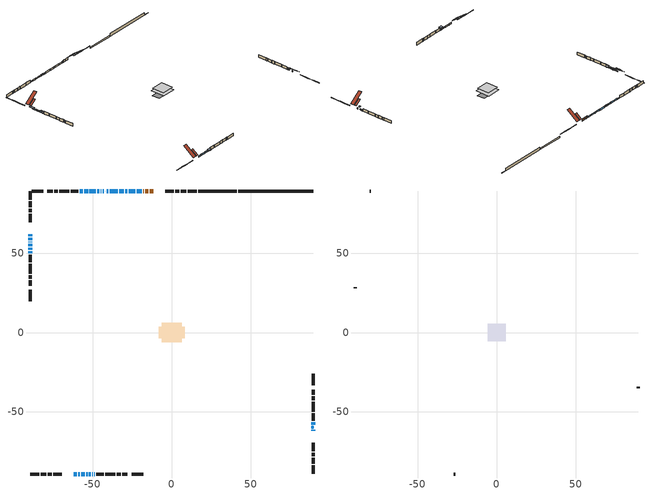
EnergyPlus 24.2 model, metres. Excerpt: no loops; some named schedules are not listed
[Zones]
conditioned space
 floor outside (Floor1 construction): -1.37,-1.37 -1.37,1.37 1.37,1.37 1.37,-1.37 z1.83
 floor adiabatic (Floor3 construction): -2.84,-2.84 -2.84,2.84 2.84,2.84 2.84,-2.84 z1.83
 floor adiabatic (AdiabaticFloorConstruction): -6.3,-6.3 -6.3,6.3 6.3,6.3 6.3,-6.3 z1.83
 floor foundation (Slab1 construction): -8.28,-3.59 -8.28,3.59 8.28,3.59 8.28,-3.59 z-0.61
 floor foundation (Slab2 construction): -4.08,-1.98 -4.08,1.98 4.08,1.98 4.08,-1.98 z-0.67
 wall outside (RimJoist1 construction): 15.74,89.3 10.16,89.3 / -89.3,-89.3 -83.72,-89.3 / -89.3,89.3 -89.3,83.72 / 89.3,-89.3 89.3,-83.72 z1.83:2.13
 wall outside (RimJoist2 construction): 9.23,89.3 5.61,89.3 / -82.79,-89.3 -79.17,-89.3 / -89.3,82.79 -89.3,79.17 / 89.3,-82.79 89.3,-79.17 z1.83:2.13
 wall outside (RimJoist3 construction): 4.68,89.3 2.25,89.3 / -78.24,-89.3 -75.81,-89.3 / -89.3,78.24 -89.3,75.81 / 89.3,-78.24 89.3,-75.81 z1.83:2.13
 wall outside (RimJoist4 construction): 1.32,89.3 -4.09,89.3 / -74.88,-89.3 -69.47,-89.3 / -89.3,74.88 -89.3,69.47 / 89.3,-74.88 89.3,-69.47 z1.83:2.13
 wall outside (AdiabaticWallConstruction 1): -11.6,89.3 -14,89.3 / -14.93,89.3 -16.59,89.3 / -17.52,89.3 -18.14,89.3 z1.83:3.86
 wall outside (AdiabaticWallConstruction): 89.3,-61.96 89.3,-61.24 / -19.07,89.3 -22.24,89.3 / -23.17,89.3 -27.17,89.3 / -28.09,89.3 -29.33,89.3 / -30.26,89.3 -33.24,89.3 / -34.17,89.3 -39.09,89.3 / -40.02,89.3 -40.94,89.3 / -41.86,89.3 -42.11,89.3 / -43.04,89.3 -43.58,89.3 / -61.96,-89.3 -59.93,-89.3 / -59.01,-89.3 -58.2,-89.3 / -57.27,-89.3 -54.97,-89.3 / -54.05,-89.3 -53.16,-89.3 / -52.23,-89.3 -50.99,-89.3 / -89.3,59.76 -89.3,58.28 / -44.51,89.3 -44.76,89.3 / -45.69,89.3 -47.13,89.3 / -48.06,89.3 -51.93,89.3 / -52.85,89.3 -55.14,89.3 / -89.3,57.35 -89.3,57.06 / -89.3,53.43 -89.3,52.09 / -56.07,89.3 -58,89.3 z1.83:3.05; -89.3,61.96 -89.3,60.69 z1.83:2.24; 89.3,-58.24 89.3,-56.51 / -50.07,-89.3 -49.73,-89.3 / -48.81,-89.3 -48.47,-89.3 z1.83:2.75; -89.3,56.13 -89.3,54.36 z1.83:2.39; -89.3,51.17 -89.3,50.02 z1.83:2.29
 wall outside (Wall1 construction): -58.93,89.3 -63.62,89.3 / -47.55,-89.3 -42.85,-89.3 / -89.3,49.09 -89.3,44.4 / 89.3,-55.59 89.3,-50.89 z1.83:4.27
 wall outside (Wall2 construction): -64.55,89.3 -70.91,89.3 / -41.92,-89.3 -35.56,-89.3 / -89.3,43.47 -89.3,37.11 / 89.3,-49.96 89.3,-43.6 z1.83:4.27
 wall outside (Wall3 construction): -71.84,89.3 -74.19,89.3 / -34.63,-89.3 -32.29,-89.3 / -89.3,36.18 -89.3,33.83 / 89.3,-42.67 89.3,-40.33 z1.83:4.27
 wall outside (Wall4 construction): -75.11,89.3 -78.45,89.3 / -31.36,-89.3 -28.02,-89.3 / -89.3,32.91 -89.3,29.57 / 89.3,-39.4 89.3,-36.06 z1.83:4.27
 wall outside (Wall6 construction): -81.15,89.3 -88.37,89.3 / -25.32,-89.3 -18.1,-89.3 / -89.3,26.87 -89.3,19.65 / 89.3,-33.36 89.3,-26.14 z1.83:4.27
 wall foundation (FoundationWall1 construction): 41.83,89.3,-0.61 41.83,89.3,1.83 84.55,89.3,1.83 84.55,89.3,-0.42 89.3,89.3,-0.42 89.3,89.3,-0.61
 wall foundation (FoundationWall2 construction): 40.9,89.3 16.67,89.3 z-0.67:0.53
 window (WindowConstruction): 89.3,-61.96 89.3,-61.24 z1.83:3.05
 window (WindowConstruction 8): -19.07,89.3 -22.24,89.3 z1.83:3.05
 window (WindowConstruction 9): -23.17,89.3 -27.17,89.3 z1.83:3.05
 window (WindowConstruction 10): -28.1,89.3 -29.33,89.3 z1.83:3.05
 window (WindowConstruction 11): -30.26,89.3 -33.24,89.3 z1.83:3.05
 window (WindowConstruction 12): -34.17,89.3 -39.09,89.3 z1.83:3.05
 window (WindowConstruction 13): -40.02,89.3 -40.94,89.3 z1.83:3.05
 window (WindowConstruction 1): -41.87,89.3 -42.11,89.3 z1.83:3.05
 window (WindowConstruction 14): -43.04,89.3 -43.58,89.3 z1.83:3.05
 window (WindowConstruction 15): -61.96,-89.3 -59.93,-89.3 z1.83:3.05
 window (WindowConstruction 16): -59,-89.3 -58.2,-89.3 z1.83:3.05
 window (WindowConstruction 17): -57.27,-89.3 -54.97,-89.3 z1.83:3.05
 window (WindowConstruction 18): -54.04,-89.3 -53.16,-89.3 z1.83:3.05
 window (WindowConstruction 19): -52.23,-89.3 -50.99,-89.3 z1.83:3.05
 window (WindowConstruction 20): -89.3,61.96 -89.3,60.69 z1.83:2.24
 window (WindowConstruction 21): -89.3,59.76 -89.3,58.28 z1.83:3.05
 window (WindowConstruction 2): -44.51,89.3 -44.76,89.3 z1.83:3.05
 window (WindowConstruction 27): -45.69,89.3 -47.13,89.3 z1.83:3.05
 window (WindowConstruction 23): 89.3,-58.24 89.3,-56.51 z1.83:2.74
 window (WindowConstruction 24): -48.06,89.3 -51.93,89.3 z1.83:3.05
 window (WindowConstruction 25): -52.85,89.3 -55.14,89.3 z1.83:3.05
 window (WindowConstruction 26): -89.3,57.35 -89.3,57.06 z1.83:3.05
 window (WindowConstruction 3): -50.06,-89.3 -49.73,-89.3 z1.83:2.74
 window (WindowConstruction 4): -48.81,-89.3 -48.48,-89.3 z1.83:2.74
 window (WindowConstruction 5): -89.3,56.13 -89.3,54.36 z1.83:2.39
 window (WindowConstruction 6): -89.3,53.43 -89.3,52.09 z1.83:3.05
 window (WindowConstruction 7): -89.3,51.16 -89.3,50.02 z1.83:2.29
 window (WindowConstruction 22): -56.07,89.3 -58,89.3 z1.83:3.05
 door (Door): -11.6,89.3 -14,89.3 z1.83:3.86
 door (Door 1): -14.93,89.3 -16.59,89.3 z1.83:3.86
 door (Door 2): -17.52,89.3 -18.14,89.3 z1.83:3.86
 ceiling adiabatic (AdiabaticFloorConstruction): 6.3,-6.3 6.3,6.3 -6.3,6.3 -6.3,-6.3 z1.83
 roof outside (Roof2 construction): -10.67,89.3,4.27 -10.67,84.25,8.06 -9.09,84.25,8.06 -9.09,89.3,4.27; -62.89,-89.3,4.27 -62.89,-84.25,8.06 -64.47,-84.25,8.06 -64.47,-89.3,4.27; -89.3,62.89,4.27 -84.25,62.89,8.06 -84.25,64.47,8.06 -89.3,64.47,4.27; 89.3,-62.89,4.27 84.25,-62.89,8.06 84.25,-64.47,8.06 89.3,-64.47,4.27
 roof outside (AdiabaticRoofConstruction): 89.3,-59.17,4.27 88.39,-59.17,4.95 88.39,-60.31,4.95 89.3,-60.31,4.27
 skylight (SkylightConstruction): 89.3,-59.17,4.27 88.39,-59.17,4.95 88.39,-60.31,4.95 89.3,-60.31,4.27
attic - vented
 floor to conditioned space (Floor2 construction Reversed): -5.61,-5.61 -5.61,5.61 5.61,5.61 5.61,-5.61 z4.27
 wall outside (Wall5 construction): -79.38,89.3 -80.23,89.3 / -27.09,-89.3 -26.25,-89.3 / -89.3,28.64 -89.3,27.79 / 89.3,-35.13 89.3,-34.29 z1.83:4.27
 roof outside (Roof1 construction): -8.16,89.3,4.27 -8.16,79.25,11.81 -5.02,79.25,11.81 -5.02,89.3,4.27; -65.4,-89.3,4.27 -65.4,-79.25,11.81 -68.54,-79.25,11.81 -68.54,-89.3,4.27; -89.3,65.4,4.27 -79.25,65.4,11.81 -79.25,68.54,11.81 -89.3,68.54,4.27; 89.3,-65.4,4.27 79.25,-65.4,11.81 79.25,-68.54,11.81 89.3,-68.54,4.27
shading: -89.3,59.17 -89.3,63.48 -90.82,63.48 -90.82,59.17 z3.76; 89.3,-56.22 89.3,-58.54 89.91,-58.54 89.91,-56.22 z3.04; -48.52,-89.3 -51.28,-89.3 -51.28,-91.13 -48.52,-91.13 z3.96; -48.18,-89.3 -49.1,-89.3 -49.1,-91.13 -48.18,-91.13 z3.04; -89.3,53.75 -89.3,56.74 -89.91,56.74 -89.91,53.75 z3; -89.3,48.5 -89.3,52.69 -89.91,52.69 -89.91,48.5 z3.81
[Building]
Building 1: Terrain=Suburbs
[Site:Location]
Vancouver Intl AP_BC: Latitude {deg}=49.19; Longitude {deg}=-123.18; Time Zone {hr}=-8; Elevation {m}=4; Keep Site Location Information=Yes
[Site:GroundTemperature:Shallow]
8.06451, 6.96315, 6.87495, 7.3976, 9.49575, 11.5841, 13.3946, 14.5416, 14.639, 13.7062, 11.9418, 9.91751
[Site:WaterMainsTemperature]
Calculation Method=Schedule; Temperature Schedule=mains temperature schedule
[Material] Roughness=Rough; Thermal Absorptance=0.9
Name | Thickness {m} | Conductivity {W/m-K} | Density {kg/m3} | Specific Heat {J/kg-K} | Solar Absorptance | Visible Absorptance
asphalt or fiberglass shingles | 0.00635 | 0.162714 | 1121.4 | 1465.45 | 0.4 | 0.4
asphalt or fiberglass shingles 1 | 0.00635 | 0.162714 | 1121.4 | 1465.45 | 0.7 | 0.7
ceiling loosefill ins | 0.169333 | 0.0480833 | 16.02 | 1046.75 | 0.7 | 0.7
ceiling stud and cavity | 0.1397 | 0.181134 | 65.682 | 1177.47 | 0.7 | 0.7
concrete 4.0 in. | 0.1016 | 1.803125 | 2242.8 | 837.4 | 0.7 | 0.7
concrete 8.0 in. | 0.2032 | 1.803125 | 2242.8 | 837.4 | 0.7 | 0.7
door material | 0.04445 | 0.188738 | 512.64 | 1214.23 | 0.7 | 0.7
exterior vertical ins | 0.0416097 | 0.029427 | 32.04 | 1214.23 | 0.7 | 0.7
exterior vertical ins 1 | 0.0039382 | 0.029427 | 32.04 | 1214.23 | 0.7 | 0.7
floor covering | 0.0127 | 0.0433444 | 54.468 | 1339.84 | 0.6 | 0.6
floor covering 1 | 0.0127 | 9.015625 | 54.468 | 1339.84 | 0.6 | 0.6
floor rigid ins; roof rigid ins | 0.051816 | 0.029427 | 32.04 | 1214.23 | 0.7 | 0.7
floor rigid ins 1; roof rigid ins 1; wall rigid ins | 0.512978 | 0.029427 | 32.04 | 1214.23 | 0.7 | 0.7
floor stud and cavity | 0.1397 | 0.0954497 | 92.3553 | 1139.71 | 0.7 | 0.7
floor stud and cavity 1 | 0.0889 | 0.233522 | 50.32683 | 1063.81 | 0.7 | 0.7
floor stud and cavity 2 | 0.1397 | 1.75129 | 37.0049 | 1207.88 | 0.7 | 0.7
furniture material conditioned space 1 | 0.1524 | 0.115458 | 640.8 | 1214.23 | 0.6 | 0.6
gypsum board | 0.0127 | 0.160291 | 801 | 837.4 | 0.6 | 0.6
gypsum board 1 | 0.00254 | 0.160291 | 801 | 837.4 | 0.6 | 0.6
gypsum board 2 | 0.0127 | 0.160291 | 801 | 837.4 | 0.7 | 0.7
osb sheathing 0.5 in. | 0.0127 | 0.115458 | 512.64 | 1214.23 | 0.7 | 0.7
osb sheathing 0.75 in. | 0.01905 | 0.115458 | 512.64 | 1214.23 | 0.7 | 0.7
osb sheathing 2.0 in. | 0.0508 | 0.115458 | 512.64 | 1214.23 | 0.7 | 0.7
rim joist stud and cavity | 0.0508 | 0.0310355 | 125.044 | 1163.47 | 0.6 | 0.6
rim joist stud and cavity 1 | 0.0508 | 0.0281854 | 125.044 | 1163.47 | 0.6 | 0.6
rim joist stud and cavity 2 | 0.0508 | 0.290081 | 50.32683 | 1063.81 | 0.6 | 0.6
rim joist stud and cavity 3 | 0.0508 | 0.271007 | 50.32683 | 1063.81 | 0.6 | 0.6
roof stud and cavity | 0.2032 | 0.170575 | 78.34581 | 1123.46 | 0.7 | 0.7
roof stud and cavity 1 | 0.18415 | 1.78689 | 37.0049 | 1207.88 | 0.6 | 0.6
wall stud and cavity | 0.1397 | 0.100302 | 139.0536 | 1170.24 | 0.7 | 0.7
wall stud and cavity 1 | 0.1397 | 0.10224 | 139.0536 | 1170.24 | 0.7 | 0.7
wall stud and cavity 2 | 0.1397 | 0.0912985 | 139.0536 | 1170.24 | 0.7 | 0.7
wall stud and cavity 3 | 0.1397 | 0.092577 | 139.0536 | 1170.24 | 0.7 | 0.7
wall stud and cavity 4 | 0.0889 | 6.9971 | 50.32683 | 1063.81 | 0.6 | 0.6
wall stud and cavity 5 | 0.0889 | 0.49837 | 6.31874 | 1174.65 | 0.7 | 0.7
wall stud and cavity 6 | 0.0889 | 0.380278 | 52.3479 | 1209.89 | 0.7 | 0.7
wall stud and cavity 7 | 0.0889 | 0.391764 | 83.0341 | 1211.67 | 0.7 | 0.7
wood siding | 0.0254 | 0.102417 | 544.68 | 1172.36 | 0.4 | 0.4
wood siding 1 | 0.00254 | 0.102417 | 544.68 | 1172.36 | 0.4 | 0.4
wood siding 2; wood siding 3; wood siding 4 | 0.0254 | 0.102417 | 544.68 | 1172.36 | 0.7 | 0.7
[WindowMaterial:SimpleGlazingSystem]
Name | U-Factor {W/m2-K} | Solar Heat Gain Coefficient
SkylightMaterial | 3.22738 | 0.7023
WindowMaterial | 2.77257 | 0.51
WindowMaterial 1 | 2.731118 | 0.53
WindowMaterial 10 | 2.78903 | 0.69
WindowMaterial 11 | 2.76859 | 0.51
WindowMaterial 12 | 2.75269 | 0.42
WindowMaterial 13 | 5.82733 | 0.77
WindowMaterial 14 | 2.95767 | 0.57
WindowMaterial 15 | 5.90285 | 0.78
WindowMaterial 16 | 5.55195 | 0.72
WindowMaterial 17 | 2.76064 | 0.45
WindowMaterial 18 | 2.78279 | 0.67
WindowMaterial 19 | 2.949721 | 0.64
WindowMaterial 2 | 2.74588 | 0.38
WindowMaterial 20 | 4.048414 | 0.69
WindowMaterial 21 | 3.88773 | 0.69
WindowMaterial 22 | 3.37841 | 0.71
WindowMaterial 23 | 5.39637 | 0.6
WindowMaterial 24 | 2.97981 | 0.61
WindowMaterial 3 | 2.77541 | 0.53
WindowMaterial 4 | 2.78052 | 0.67
WindowMaterial 5 | 2.76291 | 0.47
WindowMaterial 6 | 2.779381 | 0.66
WindowMaterial 7 | 2.79301 | 0.71
WindowMaterial 8 | 2.765186 | 0.61
WindowMaterial 9 | 2.790737 | 0.7
[Construction]
AdiabaticFloorConstruction: floor stud and cavity 2, floor rigid ins 1, osb sheathing 0.75 in., floor covering
AdiabaticRoofConstruction: asphalt or fiberglass shingles 1, roof rigid ins 1, osb sheathing 0.75 in., roof stud and cavity 1
AdiabaticWallConstruction: wood siding 3, wall rigid ins, wall stud and cavity 6, gypsum board
AdiabaticWallConstruction 1: wood siding 4, wall rigid ins, wall stud and cavity 6, gypsum board
Door; Door 1; Door 2: door material
Floor1 construction: floor stud and cavity, floor rigid ins, osb sheathing 0.75 in., floor covering
Floor2 construction Reversed: gypsum board, ceiling stud and cavity, ceiling loosefill ins
Floor3 construction: floor stud and cavity 1, floor covering 1
FoundationWall1 construction; FoundationWall2 construction: concrete 8.0 in., gypsum board 2
furniture construction conditioned space 1: furniture material conditioned space 1
PartitionWallConstruction: gypsum board, wall stud and cavity 7, gypsum board
RimJoist1 construction: wood siding 2, osb sheathing 2.0 in., rim joist stud and cavity
RimJoist2 construction: wood siding 2, osb sheathing 2.0 in., rim joist stud and cavity 1
RimJoist3 construction: wood siding 2, rim joist stud and cavity 2
RimJoist4 construction: wood siding 2, rim joist stud and cavity 3
Roof1 construction: asphalt or fiberglass shingles
Roof2 construction: asphalt or fiberglass shingles, roof rigid ins, osb sheathing 0.75 in., roof stud and cavity, gypsum board
SkylightConstruction: SkylightMaterial
Slab1 construction; Slab2 construction: concrete 4.0 in.
Wall1 construction: wood siding, osb sheathing 0.5 in., wall stud and cavity, gypsum board
Wall2 construction: wood siding, osb sheathing 0.5 in., wall stud and cavity 1, gypsum board
Wall3 construction: wood siding, osb sheathing 0.5 in., wall stud and cavity 2, gypsum board
Wall4 construction: wood siding, osb sheathing 0.5 in., wall stud and cavity 3, gypsum board
Wall5 construction: wood siding 1, wall stud and cavity 4
Wall6 construction: wood siding 1, wall stud and cavity 5, gypsum board 1
WindowConstruction: WindowMaterial
WindowConstruction 1; WindowConstruction 3: WindowMaterial 1
WindowConstruction 10; WindowConstruction 19: WindowMaterial 8
WindowConstruction 11: WindowMaterial 9
WindowConstruction 12: WindowMaterial 10
WindowConstruction 13: WindowMaterial 11
WindowConstruction 14: WindowMaterial 12
WindowConstruction 15: WindowMaterial 13
WindowConstruction 16: WindowMaterial 14
WindowConstruction 17: WindowMaterial 15
WindowConstruction 18: WindowMaterial 16
WindowConstruction 2; WindowConstruction 4: WindowMaterial 2
WindowConstruction 20: WindowMaterial 17
WindowConstruction 21: WindowMaterial 18
WindowConstruction 22: WindowMaterial 19
WindowConstruction 23: WindowMaterial 20
WindowConstruction 24: WindowMaterial 21
WindowConstruction 25: WindowMaterial 22
WindowConstruction 26: WindowMaterial 23
WindowConstruction 27: WindowMaterial 24
WindowConstruction 5: WindowMaterial 3
WindowConstruction 6: WindowMaterial 4
WindowConstruction 7: WindowMaterial 5
WindowConstruction 8: WindowMaterial 6
WindowConstruction 9: WindowMaterial 7
[Zone] Multiplier=1; Part of Total Floor Area=Yes
Name | Volume {m3}
attic - vented | 143.629
conditioned space | 827.9
[Space]
Name | Zone | Volume {m3}
attic - vented 1 | attic - vented | 143.629
conditioned space 1 | conditioned space | 827.9
[ZoneInfiltration:EffectiveLeakageArea]
infil attic - vented 1: Zone or Space=attic - vented 1; Schedule=Always On Discrete; Effective Air Leakage Area {cm2}=5213.77; Stack Coefficient=0.000693719; Wind Coefficient=1.77956e-05
[ZoneMixing]
whole house fan mix: Zone or Space=attic - vented; Schedule=Always On Continuous; Design Flow Rate Calculation Method=Flow/Zone; Design Flow Rate {m3/s}=0; Source Zone or Space=conditioned space
[SurfaceProperty:ExposedFoundationPerimeter] Exposed Perimeter Calculation Method=TotalExposedPerimeter
Name | Total Exposed Perimeter {m}
Slab1 | 47.473
Slab2 | 24.232
[InternalMass] Zone or ZoneList=conditioned space; Space or SpaceList=conditioned space 1
Name | Construction | Surface Area {m2}
furniture mass conditioned space 1 | furniture construction conditioned space 1 | 139.968
partition wall mass | PartitionWallConstruction | 317.61
[Lights]
interior lighting: Zone or ZoneList or Space or SpaceList=conditioned space 1; Schedule=interior lighting schedule; Design Level Calculation Method=LightingLevel; Lighting Level {W}=343.2; Return Air Fraction=0; Fraction Radiant=0.6; Fraction Visible=0.2; Fraction Replaceable=1
[People]
occupants: Zone or ZoneList or Space or SpaceList=conditioned space 1; Number of People Schedule=occupants schedule; Number of People Calculation Method=People; Number of People=3; Fraction Radiant=0.314171; Sensible Heat Fraction=0.56303; Activity Level Schedule=occupants activity schedule; Carbon Dioxide Generation Rate {m3/s-W}=0; Enable ASHRAE 55 Comfort Warnings=No; Mean Radiant Temperature Calculation Type=EnclosureAveraged
[ElectricEquipment] Zone or ZoneList or Space or SpaceList=conditioned space 1; Design Level Calculation Method=EquipmentLevel
Name | Schedule | Design Level {W} | Fraction Latent | Fraction Radiant | Fraction Lost
clothes dryer | clothes dryer schedule | 140.772 | 0.015 | 0.081 | 0.85
clothes washer | clothes washer schedule | 32.1985 | 0.03 | 0.162 | 0.7
cooking range | cooking range schedule | 215.147 | 0.08 | 0.432 | 0.2
dishwasher | dishwasher schedule | 66.8632 | 0.3 | 0.18 | 0.4
fridge | fridge schedule | 72.9452 | 0 | 0.6 | 0
mech vent bath fan 0 | mech vent bath fan 0 schedule | 25.1 | 0 | 0 | 1
mech vent bath fan 1 | mech vent bath fan 1 schedule | 25.1 | 0 | 0 | 1
mech vent house fan | mech vent house fan schedule | 0 | 0 | 0 | 1
mech vent house fan cfis | mech vent house fan cfis schedule | 0 | 0 | 0 | 0
mech vent range fan 0 | mech vent range fan 0 schedule | 57 | 0 | 0 | 1
misc plug loads | misc plug loads schedule | 494.7 | 0.045 | 0.513 | 0.1
whole house fan | Always On Discrete | 0 | 0 | 0 | 1
[OtherEquipment] Zone or ZoneList or Space or SpaceList=conditioned space 1; Design Level Calculation Method=EquipmentLevel
Name | Fuel Type | Schedule | Design Level {W} | Fraction Latent | Fraction Radiant | Fraction Lost
clothes dryer 1 | Electricity | clothes dryer schedule | 0 | 0.015 | 0.081 | 0.85
cooking range 1 | Electricity | cooking range schedule | 0 | 0.08 | 0.432 | 0.2
general water use latent | None | general water use schedule | 62.594 | 1 | 0 | 0
general water use sensible | None | general water use schedule | -61.6891 | 0 | 0.6 | 0
mech vent house fan latent load | None | Always On Discrete | 0 | 1 | 0 | 0
mech vent house fan sensible load | None | Always On Discrete | 0 | 0 | 0 | 0
water heater energy adjustment1 | NaturalGas | Always On Discrete | 0.01 | 0 | 0 | 1
[ZoneInfiltration:DesignFlowRate] Zone or ZoneList or Space or SpaceList=conditioned space 1; Schedule=Always On Discrete; Design Flow Rate Calculation Method=Flow/Zone; Design Flow Rate {m3/s}=0
infil flow; natural vent flow; whole house fan flow
[Foundation:Kiva] Initial Indoor Air Temperature {C}=18; Wall Depth Below Slab {m}=0.2032; Custom Block X Position 1 {m}=0.2159; Custom Block Z Position 1 {m}=0
Name | Wall Height Above Grade {m} | Custom Block Material Name 1 | Custom Block Depth 1 {m}
Foundation Kiva 1 | 1.82999 | exterior vertical ins | 2.43998
Foundation Kiva 2 | 0.529986 | exterior vertical ins 1 | 1.2
[Foundation:Kiva:Settings]
Soil Conductivity {W/m-K}=0.849921; Soil Density {kg/m3}=1842.3; Soil Specific Heat {J/kg-K}=418.7; Ground Solar Absorptivity=0.9; Ground Thermal Absorptivity=0.9; Ground Surface Roughness {m}=0.03; Far-Field Width {m}=40; Deep-Ground Boundary Condition=ZeroFlux; Deep-Ground Depth {m}=40; Minimum Cell Dimension {m}=0.2; Maximum Cell Growth Coefficient=3; Simulation Timestep=Timestep
[Exterior:Lights]
exterior lighting: Schedule=exterior lighting schedule; Design Level {W}=75.6
[Schedule:Constant]
Name | Hourly Value
Always On Continuous; mech vent house fan schedule; mech vent house fan cfis schedule; Always On Discrete | 1
occupants activity schedule | 117.228
fridge schedule | 0
[Schedule:Week:Daily]
interior lighting schedule Week Rule - Jan1-Jan27: interior lighting schedule day, interior lighting schedule day, interior lighting schedule day, interior lighting schedule day, interior lighting schedule day, interior lighting schedule day, interior lighting schedule day, interior lighting schedule default day, interior lighting schedule default day, interior lighting schedule default day, interior lighting schedule default day, interior lighting schedule default day
interior lighting schedule Week Rule - Jan28-Feb3: interior lighting schedule day, interior lighting schedule day, interior lighting schedule day, interior lighting schedule day, interior lighting schedule day 1, interior lighting schedule day 1, interior lighting schedule day 1, interior lighting schedule default day, interior lighting schedule default day, interior lighting schedule default day, interior lighting schedule default day, interior lighting schedule default day
interior lighting schedule Week Rule - Feb4-Feb24: interior lighting schedule day 1, interior lighting schedule day 1, interior lighting schedule day 1, interior lighting schedule day 1, interior lighting schedule day 1, interior lighting schedule day 1, interior lighting schedule day 1, interior lighting schedule default day, interior lighting schedule default day, interior lighting schedule default day, interior lighting schedule default day, interior lighting schedule default day
interior lighting schedule Week Rule - Feb25-Mar3: interior lighting schedule day 1, interior lighting schedule day 1, interior lighting schedule day 1, interior lighting schedule day 1, interior lighting schedule day 2, interior lighting schedule day 2, interior lighting schedule day 2, interior lighting schedule default day, interior lighting schedule default day, interior lighting schedule default day, interior lighting schedule default day, interior lighting schedule default day
interior lighting schedule Week Rule - Mar4-Mar31: interior lighting schedule day 2, interior lighting schedule day 2, interior lighting schedule day 2, interior lighting schedule day 2, interior lighting schedule day 2, interior lighting schedule day 2, interior lighting schedule day 2, interior lighting schedule default day, interior lighting schedule default day, interior lighting schedule default day, interior lighting schedule default day, interior lighting schedule default day
interior lighting schedule Week Rule - Apr1-Apr28: interior lighting schedule day 3, interior lighting schedule day 3, interior lighting schedule day 3, interior lighting schedule day 3, interior lighting schedule day 3, interior lighting schedule day 3, interior lighting schedule day 3, interior lighting schedule default day, interior lighting schedule default day, interior lighting schedule default day, interior lighting schedule default day, interior lighting schedule default day
interior lighting schedule Week Rule - Apr29-May5: interior lighting schedule day 3, interior lighting schedule day 3, interior lighting schedule day 4, interior lighting schedule day 4, interior lighting schedule day 4, interior lighting schedule day 4, interior lighting schedule day 4, interior lighting schedule default day, interior lighting schedule default day, interior lighting schedule default day, interior lighting schedule default day, interior lighting schedule default day
interior lighting schedule Week Rule - May6-May26: interior lighting schedule day 4, interior lighting schedule day 4, interior lighting schedule day 4, interior lighting schedule day 4, interior lighting schedule day 4, interior lighting schedule day 4, interior lighting schedule day 4, interior lighting schedule default day, interior lighting schedule default day, interior lighting schedule default day, interior lighting schedule default day, interior lighting schedule default day
interior lighting schedule Week Rule - May27-Jun2: interior lighting schedule day 4, interior lighting schedule day 4, interior lighting schedule day 4, interior lighting schedule day 4, interior lighting schedule day 4, interior lighting schedule day 5, interior lighting schedule day 5, interior lighting schedule default day, interior lighting schedule default day, interior lighting schedule default day, interior lighting schedule default day, interior lighting schedule default day
interior lighting schedule Week Rule - Jun3-Jun30: interior lighting schedule day 5, interior lighting schedule day 5, interior lighting schedule day 5, interior lighting schedule day 5, interior lighting schedule day 5, interior lighting schedule day 5, interior lighting schedule day 5, interior lighting schedule default day, interior lighting schedule default day, interior lighting schedule default day, interior lighting schedule default day, interior lighting schedule default day
interior lighting schedule Week Rule - Jul1-Jul28: interior lighting schedule day 6, interior lighting schedule day 6, interior lighting schedule day 6, interior lighting schedule day 6, interior lighting schedule day 6, interior lighting schedule day 6, interior lighting schedule day 6, interior lighting schedule default day, interior lighting schedule default day, interior lighting schedule default day, interior lighting schedule default day, interior lighting schedule default day
interior lighting schedule Week Rule - Jul29-Aug4: interior lighting schedule day 6, interior lighting schedule day 6, interior lighting schedule day 6, interior lighting schedule day 7, interior lighting schedule day 7, interior lighting schedule day 7, interior lighting schedule day 7, interior lighting schedule default day, interior lighting schedule default day, interior lighting schedule default day, interior lighting schedule default day, interior lighting schedule default day
interior lighting schedule Week Rule - Aug5-Aug25: interior lighting schedule day 7, interior lighting schedule day 7, interior lighting schedule day 7, interior lighting schedule day 7, interior lighting schedule day 7, interior lighting schedule day 7, interior lighting schedule day 7, interior lighting schedule default day, interior lighting schedule default day, interior lighting schedule default day, interior lighting schedule default day, interior lighting schedule default day
interior lighting schedule Week Rule - Aug26-Sep1: interior lighting schedule day 7, interior lighting schedule day 7, interior lighting schedule day 7, interior lighting schedule day 7, interior lighting schedule day 7, interior lighting schedule day 7, interior lighting schedule day 8, interior lighting schedule default day, interior lighting schedule default day, interior lighting schedule default day, interior lighting schedule default day, interior lighting schedule default day
interior lighting schedule Week Rule - Sep2-Sep29: interior lighting schedule day 8, interior lighting schedule day 8, interior lighting schedule day 8, interior lighting schedule day 8, interior lighting schedule day 8, interior lighting schedule day 8, interior lighting schedule day 8, interior lighting schedule default day, interior lighting schedule default day, interior lighting schedule default day, interior lighting schedule default day, interior lighting schedule default day
interior lighting schedule Week Rule - Sep30-Oct6: interior lighting schedule day 8, interior lighting schedule day 9, interior lighting schedule day 9, interior lighting schedule day 9, interior lighting schedule day 9, interior lighting schedule day 9, interior lighting schedule day 9, interior lighting schedule default day, interior lighting schedule default day, interior lighting schedule default day, interior lighting schedule default day, interior lighting schedule default day
interior lighting schedule Week Rule - Oct7-Oct27: interior lighting schedule day 9, interior lighting schedule day 9, interior lighting schedule day 9, interior lighting schedule day 9, interior lighting schedule day 9, interior lighting schedule day 9, interior lighting schedule day 9, interior lighting schedule default day, interior lighting schedule default day, interior lighting schedule default day, interior lighting schedule default day, interior lighting schedule default day
interior lighting schedule Week Rule - Oct28-Nov3: interior lighting schedule day 9, interior lighting schedule day 9, interior lighting schedule day 9, interior lighting schedule day 9, interior lighting schedule day 10, interior lighting schedule day 10, interior lighting schedule day 10, interior lighting schedule default day, interior lighting schedule default day, interior lighting schedule default day, interior lighting schedule default day, interior lighting schedule default day
interior lighting schedule Week Rule - Nov4-Nov24: interior lighting schedule day 10, interior lighting schedule day 10, interior lighting schedule day 10, interior lighting schedule day 10, interior lighting schedule day 10, interior lighting schedule day 10, interior lighting schedule day 10, interior lighting schedule default day, interior lighting schedule default day, interior lighting schedule default day, interior lighting schedule default day, interior lighting schedule default day
interior lighting schedule Week Rule - Nov25-Dec1: interior lighting schedule day 10, interior lighting schedule day 10, interior lighting schedule day 10, interior lighting schedule day 10, interior lighting schedule day 10, interior lighting schedule day 10, interior lighting schedule day 11, interior lighting schedule default day, interior lighting schedule default day, interior lighting schedule default day, interior lighting schedule default day, interior lighting schedule default day
interior lighting schedule Week Rule - Dec2-Dec31: interior lighting schedule day 11, interior lighting schedule day 11, interior lighting schedule day 11, interior lighting schedule day 11, interior lighting schedule day 11, interior lighting schedule day 11, interior lighting schedule day 11, interior lighting schedule default day, interior lighting schedule default day, interior lighting schedule default day, interior lighting schedule default day, interior lighting schedule default day
occupants schedule Week Rule - Jan1-Dec31: occupants schedule day, occupants schedule day, occupants schedule day, occupants schedule day, occupants schedule day, occupants schedule day, occupants schedule day, occupants schedule default day, occupants schedule default day, occupants schedule default day, occupants schedule default day, occupants schedule default day
clothes dryer schedule Week Rule - Jan1-Dec31: clothes dryer schedule day, clothes dryer schedule day, clothes dryer schedule day, clothes dryer schedule day, clothes dryer schedule day, clothes dryer schedule day, clothes dryer schedule day, clothes dryer schedule default day, clothes dryer schedule default day, clothes dryer schedule default day, clothes dryer schedule default day, clothes dryer schedule default day
clothes washer schedule Week Rule - Jan1-Dec31: clothes washer schedule day, clothes washer schedule day, clothes washer schedule day, clothes washer schedule day, clothes washer schedule day, clothes washer schedule day, clothes washer schedule day, clothes washer schedule default day, clothes washer schedule default day, clothes washer schedule default day, clothes washer schedule default day, clothes washer schedule default day
cooking range schedule Week Rule - Jan1-Dec31: cooking range schedule day, cooking range schedule day, cooking range schedule day, cooking range schedule day, cooking range schedule day, cooking range schedule day, cooking range schedule day, cooking range schedule default day, cooking range schedule default day, cooking range schedule default day, cooking range schedule default day, cooking range schedule default day
dishwasher schedule Week Rule - Jan1-Dec31: dishwasher schedule day, dishwasher schedule day, dishwasher schedule day, dishwasher schedule day, dishwasher schedule day, dishwasher schedule day, dishwasher schedule day, dishwasher schedule default day, dishwasher schedule default day, dishwasher schedule default day, dishwasher schedule default day, dishwasher schedule default day
mech vent bath fan 0 schedule Week Rule - Jan1-Dec31: mech vent bath fan 0 schedule day, mech vent bath fan 0 schedule day, mech vent bath fan 0 schedule day, mech vent bath fan 0 schedule day, mech vent bath fan 0 schedule day, mech vent bath fan 0 schedule day, mech vent bath fan 0 schedule day, mech vent bath fan 0 schedule default day, mech vent bath fan 0 schedule default day, mech vent bath fan 0 schedule default day, mech vent bath fan 0 schedule default day, mech vent bath fan 0 schedule default day
[Schedule:Year]
interior lighting schedule: interior lighting schedule Week Rule - Jan1-Jan27, 1, 1, 1, 27, interior lighting schedule Week Rule - Jan28-Feb3, 1, 28, 2, 3, interior lighting schedule Week Rule - Feb4-Feb24, 2, 4, 2, 24, interior lighting schedule Week Rule - Feb25-Mar3, 2, 25, 3, 3, interior lighting schedule Week Rule - Mar4-Mar31, 3, 4, 3, 31, interior lighting schedule Week Rule - Apr1-Apr28, 4, 1, 4, 28, interior lighting schedule Week Rule - Apr29-May5, 4, 29, 5, 5, interior lighting schedule Week Rule - May6-May26, 5, 6, 5, 26, interior lighting schedule Week Rule - May27-Jun2, 5, 27, 6, 2, interior lighting schedule Week Rule - Jun3-Jun30, 6, 3, 6, 30, interior lighting schedule Week Rule - Jul1-Jul28, 7, 1, 7, 28, interior lighting schedule Week Rule - Jul29-Aug4, 7, 29, 8, 4, interior lighting schedule Week Rule - Aug5-Aug25, 8, 5, 8, 25, interior lighting schedule Week Rule - Aug26-Sep1, 8, 26, 9, 1, interior lighting schedule Week Rule - Sep2-Sep29, 9, 2, 9, 29, interior lighting schedule Week Rule - Sep30-Oct6, 9, 30, 10, 6, interior lighting schedule Week Rule - Oct7-Oct27, 10, 7, 10, 27, interior lighting schedule Week Rule - Oct28-Nov3, 10, 28, 11, 3, interior lighting schedule Week Rule - Nov4-Nov24, 11, 4, 11, 24, interior lighting schedule Week Rule - Nov25-Dec1, 11, 25, 12, 1, interior lighting schedule Week Rule - Dec2-Dec31, 12, 2, 12, 31
occupants schedule: occupants schedule Week Rule - Jan1-Dec31, 1, 1, 12, 31
clothes dryer schedule: clothes dryer schedule Week Rule - Jan1-Dec31, 1, 1, 12, 31
clothes washer schedule: clothes washer schedule Week Rule - Jan1-Dec31, 1, 1, 12, 31
cooking range schedule: cooking range schedule Week Rule - Jan1-Dec31, 1, 1, 12, 31
dishwasher schedule: dishwasher schedule Week Rule - Jan1-Dec31, 1, 1, 12, 31
mech vent bath fan 0 schedule: mech vent bath fan 0 schedule Week Rule - Jan1-Dec31, 1, 1, 12, 31
mech vent bath fan 1 schedule: mech vent bath fan 1 schedule Week Rule - Jan1-Dec31, 1, 1, 12, 31
mech vent range fan 0 schedule: mech vent range fan 0 schedule Week Rule - Jan1-Dec31, 1, 1, 12, 31
misc plug loads schedule: misc plug loads schedule Week Rule - Jan1-Dec31, 1, 1, 12, 31
general water use schedule: general water use schedule Week Rule - Jan1-Dec31, 1, 1, 12, 31
exterior lighting schedule: exterior lighting schedule Week Rule - Jan1-Jan27, 1, 1, 1, 27, exterior lighting schedule Week Rule - Jan28-Feb3, 1, 28, 2, 3, exterior lighting schedule Week Rule - Feb4-Feb24, 2, 4, 2, 24, exterior lighting schedule Week Rule - Feb25-Mar3, 2, 25, 3, 3, exterior lighting schedule Week Rule - Mar4-Mar31, 3, 4, 3, 31, exterior lighting schedule Week Rule - Apr1-Apr28, 4, 1, 4, 28, exterior lighting schedule Week Rule - Apr29-May5, 4, 29, 5, 5, exterior lighting schedule Week Rule - May6-May26, 5, 6, 5, 26, exterior lighting schedule Week Rule - May27-Jun2, 5, 27, 6, 2, exterior lighting schedule Week Rule - Jun3-Jun30, 6, 3, 6, 30, exterior lighting schedule Week Rule - Jul1-Jul28, 7, 1, 7, 28, exterior lighting schedule Week Rule - Jul29-Aug4, 7, 29, 8, 4, exterior lighting schedule Week Rule - Aug5-Aug25, 8, 5, 8, 25, exterior lighting schedule Week Rule - Aug26-Sep1, 8, 26, 9, 1, exterior lighting schedule Week Rule - Sep2-Sep29, 9, 2, 9, 29, exterior lighting schedule Week Rule - Sep30-Oct6, 9, 30, 10, 6, exterior lighting schedule Week Rule - Oct7-Oct27, 10, 7, 10, 27, exterior lighting schedule Week Rule - Oct28-Nov3, 10, 28, 11, 3, exterior lighting schedule Week Rule - Nov4-Nov24, 11, 4, 11, 24, exterior lighting schedule Week Rule - Nov25-Dec1, 11, 25, 12, 1, exterior lighting schedule Week Rule - Dec2-Dec31, 12, 2, 12, 31
[Schedule:Compact]
mains temperature schedule: Through: 01/01, For: AllDays, Until: 24:00, 11.375, Through: 01/02, For: AllDays, Until: 24:00, 11.3367, Through: 01/03, For: AllDays, Until: 24:00, 11.2994, Through: 01/04, For: AllDays, Until: 24:00, 11.2628, Through: 01/05, For: AllDays, Until: 24:00, 11.2267, Through: 01/06, For: AllDays, Until: 24:00, 11.1917, Through: 01/07, For: AllDays, Until: 24:00, 11.1578, Through: 01/08, For: AllDays, Until: 24:00, 11.1244, Through: 01/09, For: AllDays, Until: 24:00, 11.0917, Through: 01/10, For: AllDays, Until: 24:00, 11.06, Through: 01/11, For: AllDays, Until: 24:00, 11.0289, Through: 01/12, For: AllDays, Until: 24:00, 10.9989, Through: 01/13, For: AllDays, Until: 24:00, 10.97, Through: 01/14, For: AllDays, Until: 24:00, 10.9417, Through: 01/15, For: AllDays, Until: 24:00, 10.9139, Through: 01/16, For: AllDays, Until: 24:00, 10.8878, Through: 01/17, For: AllDays, Until: 24:00, 10.8622, Through: 01/18, For: AllDays, Until: 24:00, 10.8372, Through: 01/19, For: AllDays, Until: 24:00, 10.8133, Through: 01/20, For: AllDays, Until: 24:00, 10.7906, Through: 01/21, For: AllDays, Until: 24:00, 10.7683, Through: 01/22, For: AllDays, Until: 24:00, 10.7478, Through: 01/23, For: AllDays, Until: 24:00, 10.7272, Through: 01/24, For: AllDays, Until: 24:00, 10.7083, Through: 01/25, For: AllDays, Until: 24:00, 10.69, Through: 01/26, For: AllDays, Until: 24:00, 10.6728, Through: 01/27, For: AllDays, Until: 24:00, 10.6567, Through: 01/28, For: AllDays, Until: 24:00, 10.6411, Through: 01/29, For: AllDays, Until: 24:00, 10.6267, Through: 01/30, For: AllDays, Until: 24:00, 10.6133, Through: 01/31, For: AllDays, Until: 24:00, 10.6011, Through: 02/01, For: AllDays, Until: 24:00, 10.59, Through: 02/02, For: AllDays, Until: 24:00, 10.5794, Through: 02/03, For: AllDays, Until: 24:00, 10.57, Through: 02/04, For: AllDays, Until: 24:00, 10.5617, Through: 02/05, For: AllDays, Until: 24:00, 10.5539, Through: 02/06, For: AllDays, Until: 24:00, 10.5478, Through: 02/07, For: AllDays, Until: 24:00, 10.5422, Through: 02/08, For: AllDays, Until: 24:00, 10.5378, Through: 02/09, For: AllDays, Until: 24:00, 10.5339, Through: 02/10, For: AllDays, Until: 24:00, 10.5317, Through: 02/11, For: AllDays, Until: 24:00, 10.53, Through: 02/12, For: AllDays, Until: 24:00, 10.53, Through: 02/13, For: AllDays, Until: 24:00, 10.5306, Through: 02/14, For: AllDays, Until: 24:00, 10.5317, Through: 02/15, For: AllDays, Until: 24:00, 10.5344, Through: 02/16, For: AllDays, Until: 24:00, 10.5378, Through: 02/17, For: AllDays, Until: 24:00, 10.5428, Through: 02/18, For: AllDays, Until: 24:00, 10.5483, Through: 02/19, For: AllDays, Until: 24:00, 10.5544, Through: 02/20, For: AllDays, Until: 24:00, 10.5622, Through: 02/21, For: AllDays, Until: 24:00, 10.5706, Through: 02/22, For: AllDays, Until: 24:00, 10.5806, Through: 02/23, For: AllDays, Until: 24:00, 10.5911, Through: 02/24, For: AllDays, Until: 24:00, 10.6022, Through: 02/25, For: AllDays, Until: 24:00, 10.615, Through: 02/26, For: AllDays, Until: 24:00, 10.6283, Through: 02/27, For: AllDays, Until: 24:00, 10.6428, Through: 02/28, For: AllDays, Until: 24:00, 10.6583, Through: 03/01, For: AllDays, Until: 24:00, 10.6744, Through: 03/02, For: AllDays, Until: 24:00, 10.6917, Through: 03/03, For: AllDays, Until: 24:00, 10.71, Through: 03/04, For: AllDays, Until: 24:00, 10.7294, Through: 03/05, For: AllDays, Until: 24:00, 10.7494, Through: 03/06, For: AllDays, Until: 24:00, 10.7706, Through: 03/07, For: AllDays, Until: 24:00, 10.7928, Through: 03/08, For: AllDays, Until: 24:00, 10.8161, Through: 03/09, For: AllDays, Until: 24:00, 10.84, Through: 03/10, For: AllDays, Until: 24:00, 10.8644, Through: 03/11, For: AllDays, Until: 24:00, 10.8906, Through: 03/12, For: AllDays, Until: 24:00, 10.9167, Through: 03/13, For: AllDays, Until: 24:00, 10.9444, Through: 03/14, For: AllDays, Until: 24:00, 10.9728, Through: 03/15, For: AllDays, Until: 24:00, 11.0022, Through: 03/16, For: AllDays, Until: 24:00, 11.0322, Through: 03/17, For: AllDays, Until: 24:00, 11.0633, Through: 03/18, For: AllDays, Until: 24:00, 11.095, Through: 03/19, For: AllDays, Until: 24:00, 11.1278, Through: 03/20, For: AllDays, Until: 24:00, 11.1611, Through: 03/21, For: AllDays, Until: 24:00, 11.1956, Through: 03/22, For: AllDays, Until: 24:00, 11.2306, Through: 03/23, For: AllDays, Until: 24:00, 11.2667, Through: 03/24, For: AllDays, Until: 24:00, 11.3033, Through: 03/25, For: AllDays, Until: 24:00, 11.3406, Through: 03/26, For: AllDays, Until: 24:00, 11.3789, Through: 03/27, For: AllDays, Until: 24:00, 11.4178, Through: 03/28, For: AllDays, Until: 24:00, 11.4572, Through: 03/29, For: AllDays, Until: 24:00, 11.4978, Through: 03/30, For: AllDays, Until: 24:00, 11.5389, Through: 03/31, For: AllDays, Until: 24:00, 11.5811, Through: 04/01, For: AllDays, Until: 24:00, 11.6233, Through: 04/02, For: AllDays, Until: 24:00, 11.6667, Through: 04/03, For: AllDays, Until: 24:00, 11.7106, Through: 04/04, For: AllDays, Until: 24:00, 11.755, Through: 04/05, For: AllDays, Until: 24:00, 11.8006, Through: 04/06, For: AllDays, Until: 24:00, 11.8461, Through: 04/07, For: AllDays, Until: 24:00, 11.8928, Through: 04/08, For: AllDays, Until: 24:00, 11.9394, Through: 04/09, For: AllDays, Until: 24:00, 11.9872, Through: 04/10, For: AllDays, Until: 24:00, 12.0356, Through: 04/11, For: AllDays, Until: 24:00, 12.0844, Through: 04/12, For: AllDays, Until: 24:00, 12.1333, Through: 04/13, For: AllDays, Until: 24:00, 12.1833, Through: 04/14, For: AllDays, Until: 24:00, 12.2339, Through: 04/15, For: AllDays, Until: 24:00, 12.2844, Through: 04/16, For: AllDays, Until: 24:00, 12.3361, Through: 04/17, For: AllDays, Until: 24:00, 12.3878, Through: 04/18, For: AllDays, Until: 24:00, 12.44, Through: 04/19, For: AllDays, Until: 24:00, 12.4928, Through: 04/20, For: AllDays, Until: 24:00, 12.5456, Through: 04/21, For: AllDays, Until: 24:00, 12.5994, Through: 04/22, For: AllDays, Until: 24:00, 12.6533, Through: 04/23, For: AllDays, Until: 24:00, 12.7072, Through: 04/24, For: AllDays, Until: 24:00, 12.7622, Through: 04/25, For: AllDays, Until: 24:00, 12.8172, Through: 04/26, For: AllDays, Until: 24:00, 12.8722, Through: 04/27, For: AllDays, Until: 24:00, 12.9278, Through: 04/28, For: AllDays, Until: 24:00, 12.9839, Through: 04/29, For: AllDays, Until: 24:00, 13.04, Through: 04/30, For: AllDays, Until: 24:00, 13.0961, Through: 05/01, For: AllDays, Until: 24:00, 13.1533, Through: 05/02, For: AllDays, Until: 24:00, 13.21, Through: 05/03, For: AllDays, Until: 24:00, 13.2672, Through: 05/04, For: AllDays, Until: 24:00, 13.3244, Through: 05/05, For: AllDays, Until: 24:00, 13.3817, Through: 05/06, For: AllDays, Until: 24:00, 13.4394, Through: 05/07, For: AllDays, Until: 24:00, 13.4972, Through: 05/08, For: AllDays, Until: 24:00, 13.555, Through: 05/09, For: AllDays, Until: 24:00, 13.6133, Through: 05/10, For: AllDays, Until: 24:00, 13.6711, Through: 05/11, For: AllDays, Until: 24:00, 13.7294, Through: 05/12, For: AllDays, Until: 24:00, 13.7878, Through: 05/13, For: AllDays, Until: 24:00, 13.8461, Through: 05/14, For: AllDays, Until: 24:00, 13.9044, Through: 05/15, For: AllDays, Until: 24:00, 13.9628, Through: 05/16, For: AllDays, Until: 24:00, 14.0211, Through: 05/17, For: AllDays, Until: 24:00, 14.0789, Through: 05/18, For: AllDays, Until: 24:00, 14.1372, Through: 05/19, For: AllDays, Until: 24:00, 14.1956, Through: 05/20, For: AllDays, Until: 24:00, 14.2533, Through: 05/21, For: AllDays, Until: 24:00, 14.3117, Through: 05/22, For: AllDays, Until: 24:00, 14.3694, Through: 05/23, For: AllDays, Until: 24:00, 14.4272, Through: 05/24, For: AllDays, Until: 24:00, 14.4844, Through: 05/25, For: AllDays, Until: 24:00, 14.5422, Through: 05/26, For: AllDays, Until: 24:00, 14.5994, Through: 05/27, For: AllDays, Until: 24:00, 14.6561, Through: 05/28, For: AllDays, Until: 24:00, 14.7128, Through: 05/29, For: AllDays, Until: 24:00, 14.7694, Through: 05/30, For: AllDays, Until: 24:00, 14.8261, Through: 05/31, For: AllDays, Until: 24:00, 14.8817, Through: 06/01, For: AllDays, Until: 24:00, 14.9378, Through: 06/02, For: AllDays, Until: 24:00, 14.9933, Through: 06/03, For: AllDays, Until: 24:00, 15.0483, Through: 06/04, For: AllDays, Until: 24:00, 15.1028, Through: 06/05, For: AllDays, Until: 24:00, 15.1572, Through: 06/06, For: AllDays, Until: 24:00, 15.2117, Through: 06/07, For: AllDays, Until: 24:00, 15.265, Through: 06/08, For: AllDays, Until: 24:00, 15.3183, Through: 06/09, For: AllDays, Until: 24:00, 15.3711, Through: 06/10, For: AllDays, Until: 24:00, 15.4239, Through: 06/11, For: AllDays, Until: 24:00, 15.4756, Through: 06/12, For: AllDays, Until: 24:00, 15.5272, Through: 06/13, For: AllDays, Until: 24:00, 15.5783, Through: 06/14, For: AllDays, Until: 24:00, 15.6289, Through: 06/15, For: AllDays, Until: 24:00, 15.6789, Through: 06/16, For: AllDays, Until: 24:00, 15.7283, Through: 06/17, For: AllDays, Until: 24:00, 15.7772, Through: 06/18, For: AllDays, Until: 24:00, 15.8261, Through: 06/19, For: AllDays, Until: 24:00, 15.8739, Through: 06/20, For: AllDays, Until: 24:00, 15.9211, Through: 06/21, For: AllDays, Until: 24:00, 15.9678, Through: 06/22, For: AllDays, Until: 24:00, 16.0139, Through: 06/23, For: AllDays, Until: 24:00, 16.0594, Through: 06/24, For: AllDays, Until: 24:00, 16.1044, Through: 06/25, For: AllDays, Until: 24:00, 16.1483, Through: 06/26, For: AllDays, Until: 24:00, 16.1922, Through: 06/27, For: AllDays, Until: 24:00, 16.235, Through: 06/28, For: AllDays, Until: 24:00, 16.2772, Through: 06/29, For: AllDays, Until: 24:00, 16.3183, Through: 06/30, For: AllDays, Until: 24:00, 16.3594, Through: 07/01, For: AllDays, Until: 24:00, 16.3994, Through: 07/02, For: AllDays, Until: 24:00, 16.4389, Through: 07/03, For: AllDays, Until: 24:00, 16.4772, Through: 07/04, For: AllDays, Until: 24:00, 16.515, Through: 07/05, For: AllDays, Until: 24:00, 16.5522, Through: 07/06, For: AllDays, Until: 24:00, 16.5883, Through: 07/07, For: AllDays, Until: 24:00, 16.6239, Through: 07/08, For: AllDays, Until: 24:00, 16.6583, Through: 07/09, For: AllDays, Until: 24:00, 16.6922, Through: 07/10, For: AllDays, Until: 24:00, 16.7256, Through: 07/11, For: AllDays, Until: 24:00, 16.7578, Through: 07/12, For: AllDays, Until: 24:00, 16.7889, Through: 07/13, For: AllDays, Until: 24:00, 16.8194, Through: 07/14, For: AllDays, Until: 24:00, 16.8489, Through: 07/15, For: AllDays, Until: 24:00, 16.8778, Through: 07/16, For: AllDays, Until: 24:00, 16.9056, Through: 07/17, For: AllDays, Until: 24:00, 16.9328, Through: 07/18, For: AllDays, Until: 24:00, 16.9589, Through: 07/19, For: AllDays, Until: 24:00, 16.9839, Through: 07/20, For: AllDays, Until: 24:00, 17.0083, Through: 07/21, For: AllDays, Until: 24:00, 17.0317, Through: 07/22, For: AllDays, Until: 24:00, 17.0544, Through: 07/23, For: AllDays, Until: 24:00, 17.0761, Through: 07/24, For: AllDays, Until: 24:00, 17.0967, Through: 07/25, For: AllDays, Until: 24:00, 17.1161, Through: 07/26, For: AllDays, Until: 24:00, 17.135, Through: 07/27, For: AllDays, Until: 24:00, 17.1528, Through: 07/28, For: AllDays, Until: 24:00, 17.1694, Through: 07/29, For: AllDays, Until: 24:00, 17.1856, Through: 07/30, For: AllDays, Until: 24:00, 17.2, Through: 07/31, For: AllDays, Until: 24:00, 17.2144, Through: 08/01, For: AllDays, Until: 24:00, 17.2272, Through: 08/02, For: AllDays, Until: 24:00, 17.2389, Through: 08/03, For: AllDays, Until: 24:00, 17.25, Through: 08/04, For: AllDays, Until: 24:00, 17.26, Through: 08/05, For: AllDays, Until: 24:00, 17.2689, Through: 08/06, For: AllDays, Until: 24:00, 17.2772, Through: 08/07, For: AllDays, Until: 24:00, 17.2839, Through: 08/08, For: AllDays, Until: 24:00, 17.29, Through: 08/09, For: AllDays, Until: 24:00, 17.295, Through: 08/10, For: AllDays, Until: 24:00, 17.2989, Through: 08/11, For: AllDays, Until: 24:00, 17.3022, Through: 08/12, For: AllDays, Until: 24:00, 17.3039, Through: 08/13, For: AllDays, Until: 24:00, 17.305, Through: 08/14, For: AllDays, Until: 24:00, 17.305, Through: 08/15, For: AllDays, Until: 24:00, 17.3039, Through: 08/16, For: AllDays, Until: 24:00, 17.3022, Through: 08/17, For: AllDays, Until: 24:00, 17.2989, Through: 08/18, For: AllDays, Until: 24:00, 17.295, Through: 08/19, For: AllDays, Until: 24:00, 17.29, Through: 08/20, For: AllDays, Until: 24:00, 17.2839, Through: 08/21, For: AllDays, Until: 24:00, 17.2772, Through: 08/22, For: AllDays, Until: 24:00, 17.2689, Through: 08/23, For: AllDays, Until: 24:00, 17.26, Through: 08/24, For: AllDays, Until: 24:00, 17.25, Through: 08/25, For: AllDays, Until: 24:00, 17.2394, Through: 08/26, For: AllDays, Until: 24:00, 17.2272, Through: 08/27, For: AllDays, Until: 24:00, 17.2144, Through: 08/28, For: AllDays, Until: 24:00, 17.2006, Through: 08/29, For: AllDays, Until: 24:00, 17.1856, Through: 08/30, For: AllDays, Until: 24:00, 17.1694, Through: 08/31, For: AllDays, Until: 24:00, 17.1528, Through: 09/01, For: AllDays, Until: 24:00, 17.135, Through: 09/02, For: AllDays, Until: 24:00, 17.1161, Through: 09/03, For: AllDays, Until: 24:00, 17.0967, Through: 09/04, For: AllDays, Until: 24:00, 17.0761, Through: 09/05, For: AllDays, Until: 24:00, 17.0544, Through: 09/06, For: AllDays, Until: 24:00, 17.0322, Through: 09/07, For: AllDays, Until: 24:00, 17.0089, Through: 09/08, For: AllDays, Until: 24:00, 16.9844, Through: 09/09, For: AllDays, Until: 24:00, 16.9589, Through: 09/10, For: AllDays, Until: 24:00, 16.9328, Through: 09/11, For: AllDays, Until: 24:00, 16.9061, Through: 09/12, For: AllDays, Until: 24:00, 16.8783, Through: 09/13, For: AllDays, Until: 24:00, 16.8494, Through: 09/14, For: AllDays, Until: 24:00, 16.8194, Through: 09/15, For: AllDays, Until: 24:00, 16.7894, Through: 09/16, For: AllDays, Until: 24:00, 16.7578, Through: 09/17, For: AllDays, Until: 24:00, 16.7256, Through: 09/18, For: AllDays, Until: 24:00, 16.6928, Through: 09/19, For: AllDays, Until: 24:00, 16.6589, Through: 09/20, For: AllDays, Until: 24:00, 16.6239, Through: 09/21, For: AllDays, Until: 24:00, 16.5889, Through: 09/22, For: AllDays, Until: 24:00, 16.5522, Through: 09/23, For: AllDays, Until: 24:00, 16.5156, Through: 09/24, For: AllDays, Until: 24:00, 16.4778, Through: 09/25, For: AllDays, Until: 24:00, 16.4389, Through: 09/26, For: AllDays, Until: 24:00, 16.3994, Through: 09/27, For: AllDays, Until: 24:00, 16.3594, Through: 09/28, For: AllDays, Until: 24:00, 16.3189, Through: 09/29, For: AllDays, Until: 24:00, 16.2772, Through: 09/30, For: AllDays, Until: 24:00, 16.235, Through: 10/01, For: AllDays, Until: 24:00, 16.1922, Through: 10/02, For: AllDays, Until: 24:00, 16.1489, Through: 10/03, For: AllDays, Until: 24:00, 16.1044, Through: 10/04, For: AllDays, Until: 24:00, 16.06, Through: 10/05, For: AllDays, Until: 24:00, 16.0144, Through: 10/06, For: AllDays, Until: 24:00, 15.9683, Through: 10/07, For: AllDays, Until: 24:00, 15.9217, Through: 10/08, For: AllDays, Until: 24:00, 15.8744, Through: 10/09, For: AllDays, Until: 24:00, 15.8261, Through: 10/10, For: AllDays, Until: 24:00, 15.7778, Through: 10/11, For: AllDays, Until: 24:00, 15.7289, Through: 10/12, For: AllDays, Until: 24:00, 15.6794, Through: 10/13, For: AllDays, Until: 24:00, 15.6294, Through: 10/14, For: AllDays, Until: 24:00, 15.5789, Through: 10/15, For: AllDays, Until: 24:00, 15.5278, Through: 10/16, For: AllDays, Until: 24:00, 15.4761, Through: 10/17, For: AllDays, Until: 24:00, 15.4244, Through: 10/18, For: AllDays, Until: 24:00, 15.3717, Through: 10/19, For: AllDays, Until: 24:00, 15.3189, Through: 10/20, For: AllDays, Until: 24:00, 15.2656, Through: 10/21, For: AllDays, Until: 24:00, 15.2117, Through: 10/22, For: AllDays, Until: 24:00, 15.1578, Through: 10/23, For: AllDays, Until: 24:00, 15.1033, Through: 10/24, For: AllDays, Until: 24:00, 15.0489, Through: 10/25, For: AllDays, Until: 24:00, 14.9933, Through: 10/26, For: AllDays, Until: 24:00, 14.9383, Through: 10/27, For: AllDays, Until: 24:00, 14.8822, Through: 10/28, For: AllDays, Until: 24:00, 14.8261, Through: 10/29, For: AllDays, Until: 24:00, 14.77, Through: 10/30, For: AllDays, Until: 24:00, 14.7133, Through: 10/31, For: AllDays, Until: 24:00, 14.6567, Through: 11/01, For: AllDays, Until: 24:00, 14.5994, Through: 11/02, For: AllDays, Until: 24:00, 14.5428, Through: 11/03, For: AllDays, Until: 24:00, 14.485, Through: 11/04, For: AllDays, Until: 24:00, 14.4278, Through: 11/05, For: AllDays, Until: 24:00, 14.37, Through: 11/06, For: AllDays, Until: 24:00, 14.3122, Through: 11/07, For: AllDays, Until: 24:00, 14.2539, Through: 11/08, For: AllDays, Until: 24:00, 14.1961, Through: 11/09, For: AllDays, Until: 24:00, 14.1378, Through: 11/10, For: AllDays, Until: 24:00, 14.0794, Through: 11/11, For: AllDays, Until: 24:00, 14.0217, Through: 11/12, For: AllDays, Until: 24:00, 13.9633, Through: 11/13, For: AllDays, Until: 24:00, 13.905, Through: 11/14, For: AllDays, Until: 24:00, 13.8467, Through: 11/15, For: AllDays, Until: 24:00, 13.7883, Through: 11/16, For: AllDays, Until: 24:00, 13.73, Through: 11/17, For: AllDays, Until: 24:00, 13.6717, Through: 11/18, For: AllDays, Until: 24:00, 13.6139, Through: 11/19, For: AllDays, Until: 24:00, 13.5556, Through: 11/20, For: AllDays, Until: 24:00, 13.4978, Through: 11/21, For: AllDays, Until: 24:00, 13.44, Through: 11/22, For: AllDays, Until: 24:00, 13.3822, Through: 11/23, For: AllDays, Until: 24:00, 13.325, Through: 11/24, For: AllDays, Until: 24:00, 13.2678, Through: 11/25, For: AllDays, Until: 24:00, 13.2106, Through: 11/26, For: AllDays, Until: 24:00, 13.1533, Through: 11/27, For: AllDays, Until: 24:00, 13.0967, Through: 11/28, For: AllDays, Until: 24:00, 13.0406, Through: 11/29, For: AllDays, Until: 24:00, 12.9844, Through: 11/30, For: AllDays, Until: 24:00, 12.9283, Through: 12/01, For: AllDays, Until: 24:00, 12.8728, Through: 12/02, For: AllDays, Until: 24:00, 12.8172, Through: 12/03, For: AllDays, Until: 24:00, 12.7622, Through: 12/04, For: AllDays, Until: 24:00, 12.7078, Through: 12/05, For: AllDays, Until: 24:00, 12.6533, Through: 12/06, For: AllDays, Until: 24:00, 12.5994, Through: 12/07, For: AllDays, Until: 24:00, 12.5461, Through: 12/08, For: AllDays, Until: 24:00, 12.4928, Through: 12/09, For: AllDays, Until: 24:00, 12.4406, Through: 12/10, For: AllDays, Until: 24:00, 12.3883, Through: 12/11, For: AllDays, Until: 24:00, 12.3361, Through: 12/12, For: AllDays, Until: 24:00, 12.285, Through: 12/13, For: AllDays, Until: 24:00, 12.2339, Through: 12/14, For: AllDays, Until: 24:00, 12.1839, Through: 12/15, For: AllDays, Until: 24:00, 12.1339, Through: 12/16, For: AllDays, Until: 24:00, 12.0844, Through: 12/17, For: AllDays, Until: 24:00, 12.0361, Through: 12/18, For: AllDays, Until: 24:00, 11.9878, Through: 12/19, For: AllDays, Until: 24:00, 11.94, Through: 12/20, For: AllDays, Until: 24:00, 11.8933, Through: 12/21, For: AllDays, Until: 24:00, 11.8467, Through: 12/22, For: AllDays, Until: 24:00, 11.8006, Through: 12/23, For: AllDays, Until: 24:00, 11.7556, Through: 12/24, For: AllDays, Until: 24:00, 11.7111, Through: 12/25, For: AllDays, Until: 24:00, 11.6672, Through: 12/26, For: AllDays, Until: 24:00, 11.6239, Through: 12/27, For: AllDays, Until: 24:00, 11.5811, Through: 12/28, For: AllDays, Until: 24:00, 11.5394, Through: 12/29, For: AllDays, Until: 24:00, 11.4983, Through: 12/30, For: AllDays, Until: 24:00, 11.4578, Through: 12/31, For: AllDays, Until: 24:00, 11.4183
